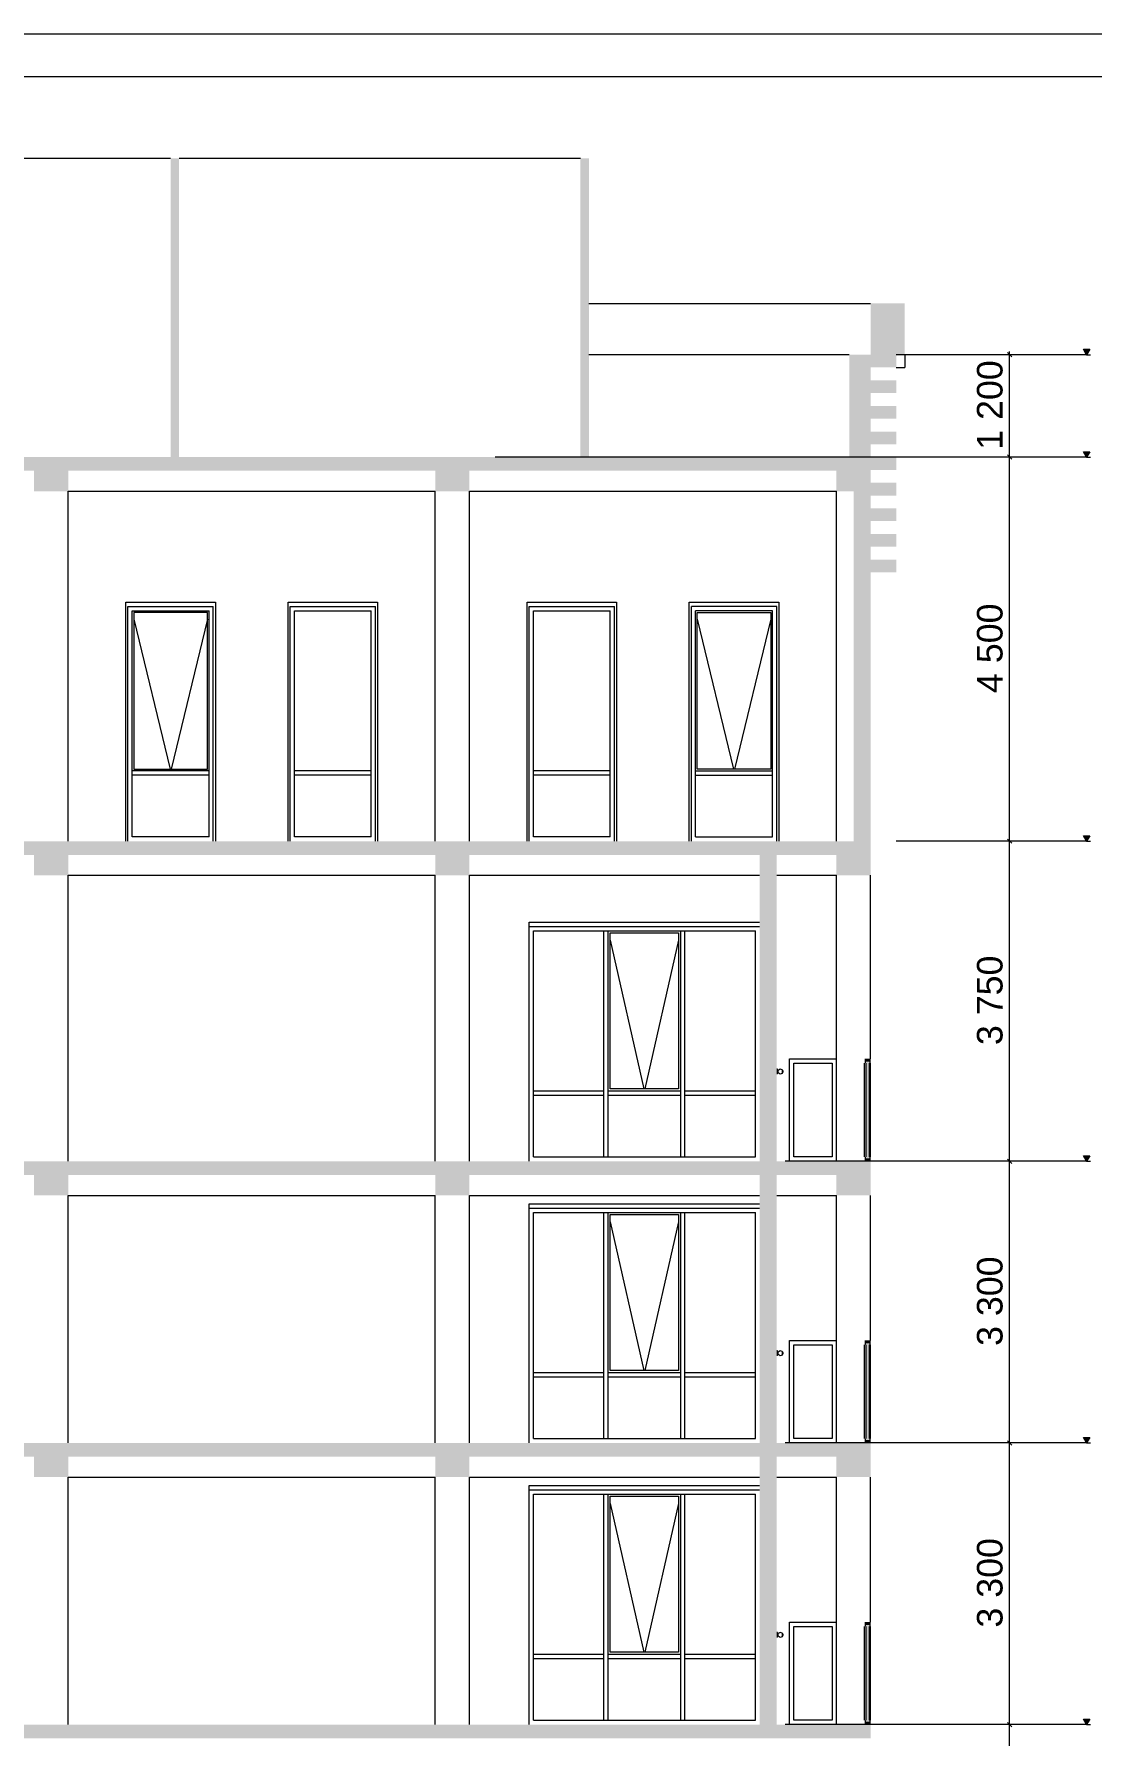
# Model space of a CAD drawing. Header units: millimetres. Extents: x 1499747 to 4230374, y -28481 to 441852.
# Drawn here: x 2466631 to 2479024, y 11785 to 31725 of the extents above; entities that cross this region are included whole.
import ezdxf
from ezdxf.xclip import XClip

# ---------------------------------------------------------------- set-up
doc = ezdxf.new("R2010")
doc.units = ezdxf.units.MM
doc.header["$MEASUREMENT"] = 0
doc.header["$XCLIPFRAME"] = 0
for name, color, linetype, lineweight in [('2 Разрез_24_0_Ном._пера__7_Ном._пера__7', 7, 'Continuous', 18), ('2 Разрез_24_Витражные окна_Ном._пера__1_Ном._пера__7', 7, 'Continuous', 18), ('2 Разрез_24_Витражные окна_Ном._пера__7', 7, 'Continuous', 18), ('2 Разрез_24_Витражные окна_Ном._пера__74_Ном._пера__255', 255, 'Continuous', 18), ('2 Разрез_24_Витражные окна_Ном._пера__92_Ном._пера__233', 233, 'Continuous', 18), ('2 Разрез_24_Конструктив - Балки_Ном._пера__10_Ном._пера__134', 134, 'Continuous', 18), ('2 Разрез_24_Конструктив - Балки_Ном._пера__7', 7, 'Continuous', 18), ('2 Разрез_24_Конструктив - Колонны_Ном._пера__8_Ном._пера__12', 12, 'Continuous', 18), ('2 Разрез_24_Конструктив - Навесные Стены_Ном._пера__1_Ном._пера__7', 7, 'Continuous', 18), ('2 Разрез_24_Конструктив - Перекрытия_Ном._пера__7', 7, 'Continuous', 18), ('2 Разрез_24_Конструктив - Стены Ненесущие Газоблок_Ном._пера__1_Ном._пера__7', 7, 'Continuous', 18), ('2 Разрез_24_Конструктив - Стены Ненесущие Газоблок_Ном._пера__7', 7, 'Continuous', 18), ('2 Разрез_24_Конструктив - Стены Ненесущие Газоблок_Ном._пера__87_Ном._пера__251', 251, 'Continuous', 18), ('2 Разрез_24_Окна Archicad_Ном._пера__87_Ном._пера__251', 251, 'Continuous', 18), ('2 Разрез_24_Парапет_Ном._пера__20_Ном._пера__1', 1, 'Continuous', 18), ('2 Разрез_24_Парапет_Ном._пера__7', 7, 'Continuous', 18), ('2 Разрез_24_Размер - ГКЛ перегородки_Ном._пера__1_Ном._пера__7', 7, 'Continuous', 18), ('2 Разрез_24_Размер - Общий_Ном._пера__1_Ном._пера__7', 7, 'Continuous', 18), ('2 Разрез_24_Ребра Навес_Ном._пера__1_Ном._пера__7', 7, 'Continuous', 18), ('2 Разрез_24_Ребра Навес_Ном._пера__7', 7, 'Continuous', 18)]:
    doc.layers.add(name, color=color, linetype=linetype, lineweight=lineweight)
doc.layers.add('Чертеж и Рисунок', color=7, linetype='Continuous')
doc.styles.add('СГЕНЕРИР_СТИЛЬ_2', font='arial.ttf')

# ---------------------------------------------------------------- blocks, each defined once
blk = doc.blocks.new('Чертеж_2_24', base_point=(1362000, 29700))
at = {"layer": '2 Разрез_24_Витражные окна_Ном._пера__7', "linetype": 'Continuous'}
for points in [[(1370173, 47358), (1370213, 47358), (1370213, 47343), (1370228, 47343), (1370228, 47393), (1370158, 47393), (1370158, 47343), (1370173, 47343)], [(1370174, 47358), (1370174, 46228), (1370212, 46228), (1370212, 47358)], [(1370173, 46228), (1370173, 46243), (1370158, 46243), (1370158, 46193), (1370228, 46193), (1370228, 46243), (1370213, 46243), (1370213, 46228)], [(1370173, 44058), (1370213, 44058), (1370213, 44043), (1370228, 44043), (1370228, 44093), (1370158, 44093), (1370158, 44043), (1370173, 44043)], [(1370174, 44058), (1370174, 42928), (1370212, 42928), (1370212, 44058)], [(1370173, 42928), (1370173, 42943), (1370158, 42943), (1370158, 42893), (1370228, 42893), (1370228, 42943), (1370213, 42943), (1370213, 42928)], [(1370173, 40758), (1370213, 40758), (1370213, 40743), (1370228, 40743), (1370228, 40793), (1370158, 40793), (1370158, 40743), (1370173, 40743)], [(1370174, 40758), (1370174, 39628), (1370212, 39628), (1370212, 40758)], [(1370173, 39628), (1370173, 39643), (1370158, 39643), (1370158, 39593), (1370228, 39593), (1370228, 39643), (1370213, 39643), (1370213, 39628)]]:
    blk.add_hatch(color=256, dxfattribs=at).paths.add_polyline_path(points)
at = {"layer": '2 Разрез_24_Конструктив - Балки_Ном._пера__7', "linetype": 'Continuous'}
for points in [[(1360428, 54043), (1360828, 54043), (1360828, 54283), (1360428, 54283)], [(1365128, 54283), (1365128, 54043), (1365528, 54043), (1365528, 54283)], [(1369828, 54283), (1369828, 54043), (1370228, 54043), (1370228, 54283)], [(1360828, 49543), (1360828, 49783), (1360428, 49783), (1360428, 49543)], [(1365128, 49783), (1365128, 49543), (1365528, 49543), (1365528, 49783)], [(1369828, 49783), (1369828, 49543), (1370228, 49543), (1370228, 49783)], [(1360828, 45793), (1360828, 46033), (1360428, 46033), (1360428, 45793)], [(1365128, 46033), (1365128, 45793), (1365528, 45793), (1365528, 46033)], [(1369828, 46033), (1369828, 45793), (1370228, 45793), (1370228, 46033)], [(1360828, 42493), (1360828, 42733), (1360428, 42733), (1360428, 42493)], [(1365128, 42733), (1365128, 42493), (1365528, 42493), (1365528, 42733)], [(1369828, 42733), (1369828, 42493), (1370228, 42493), (1370228, 42733)]]:
    blk.add_hatch(color=256, dxfattribs=at).paths.add_polyline_path(points)
at = {"layer": '2 Разрез_24_Конструктив - Перекрытия_Ном._пера__7', "linetype": 'Continuous'}
for points in [[(1354203, 54443), (1354203, 54283), (1370228, 54283), (1370228, 54443)], [(1352903, 49943), (1352903, 49783), (1370228, 49783), (1370228, 49943)], [(1354203, 46033), (1370228, 46033), (1370228, 46193), (1354203, 46193)], [(1354203, 42893), (1354203, 42733), (1370228, 42733), (1370228, 42893)], [(1354203, 39433), (1370228, 39433), (1370228, 39593), (1354203, 39593)]]:
    blk.add_hatch(color=256, dxfattribs=at).paths.add_polyline_path(points)
at = {"layer": '2 Разрез_24_Конструктив - Стены Ненесущие Газоблок_Ном._пера__7', "linetype": 'Continuous'}
for points in [[(1362028, 57943), (1362028, 54443), (1362128, 54443), (1362128, 57943)], [(1366828, 54443), (1366928, 54443), (1366928, 57943), (1366828, 57943)], [(1369978, 54443), (1370228, 54443), (1370228, 55643), (1369978, 55643)], [(1370028, 54043), (1370028, 49943), (1370228, 49943), (1370228, 54043)], [(1368928, 46193), (1369128, 46193), (1369128, 49783), (1368928, 49783)], [(1368928, 42893), (1369128, 42893), (1369128, 46033), (1368928, 46033)], [(1368928, 39593), (1369128, 39593), (1369128, 42733), (1368928, 42733)]]:
    blk.add_hatch(color=256, dxfattribs=at).paths.add_polyline_path(points)
at = {"layer": '2 Разрез_24_Парапет_Ном._пера__7', "linetype": 'Continuous'}
blk.add_hatch(color=256, dxfattribs=at).paths.add_polyline_path([(1370228, 56243), (1370228, 55643), (1370528, 55643), (1370528, 55643), (1370628, 55643), (1370628, 56243)])
at = {"layer": '2 Разрез_24_Размер - ГКЛ перегородки_Ном._пера__1_Ном._пера__7', "linetype": 'Continuous'}
for points in [[(1372759, 55643), (1372795, 55706), (1372723, 55706)], [(1372759, 54443), (1372795, 54506), (1372723, 54506)], [(1372759, 49943), (1372795, 50006), (1372723, 50006)], [(1372759, 46193), (1372795, 46256), (1372723, 46256)], [(1372759, 42893), (1372795, 42956), (1372723, 42956)], [(1372759, 39593), (1372795, 39656), (1372723, 39656)]]:
    blk.add_hatch(color=256, dxfattribs=at).paths.add_polyline_path(points)
at = {"layer": '2 Разрез_24_Ребра Навес_Ном._пера__7', "linetype": 'Continuous'}
for points in [[(1370228, 55643), (1370228, 55493), (1370528, 55493), (1370528, 55643)], [(1370528, 55343), (1370228, 55343), (1370228, 55193), (1370528, 55193)], [(1370528, 55043), (1370228, 55043), (1370228, 54893), (1370528, 54893)], [(1370528, 54743), (1370228, 54743), (1370228, 54593), (1370528, 54593)], [(1370228, 54443), (1370228, 54293), (1370528, 54293), (1370528, 54443)], [(1370228, 54143), (1370228, 53993), (1370528, 53993), (1370528, 54143)], [(1370228, 53843), (1370228, 53693), (1370528, 53693), (1370528, 53843)], [(1370228, 53543), (1370228, 53393), (1370528, 53393), (1370528, 53543)], [(1370228, 53243), (1370228, 53093), (1370528, 53093), (1370528, 53243)]]:
    blk.add_hatch(color=256, dxfattribs=at).paths.add_polyline_path(points)
at = {"layer": '2 Разрез_24_0_Ном._пера__7_Ном._пера__7', "linetype": 'Continuous', "flags": 128}
blk.add_lwpolyline([(1404000, 59400), (1320000, 59400)], dxfattribs=at)
blk.add_lwpolyline([(1322000, 58900), (1322000, 500), (1403500, 500), (1403500, 58900)], close=True, dxfattribs=at)
at = {"layer": '2 Разрез_24_Витражные окна_Ном._пера__1_Ном._пера__7', "linetype": 'Continuous'}
for p, q in [((1361528, 52693), (1362028, 52693)), ((1361528, 52343), (1361528, 52693)), ((1361578, 52643), (1362028, 52643)), ((1361578, 52343), (1361578, 52643)), ((1362028, 52693), (1362528, 52693)), ((1362028, 52643), (1362478, 52643)), ((1362478, 52343), (1362478, 52643)), ((1362528, 52343), (1362528, 52693)), ((1363428, 52693), (1363928, 52693)), ((1363428, 52343), (1363428, 52693)), ((1363478, 52643), (1363928, 52643)), ((1363478, 52343), (1363478, 52643)), ((1363928, 52693), (1364428, 52693)), ((1363928, 52643), (1364378, 52643)), ((1364378, 52343), (1364378, 52643)), ((1364428, 52343), (1364428, 52693)), ((1364428, 52343), (1364428, 52693)), ((1366228, 52693), (1366728, 52693)), ((1366228, 52343), (1366228, 52693)), ((1366278, 52643), (1366728, 52643)), ((1366278, 52343), (1366278, 52643)), ((1366728, 52693), (1367228, 52693)), ((1366728, 52643), (1367178, 52643)), ((1367178, 52343), (1367178, 52643)), ((1367228, 52343), (1367228, 52693)), ((1367228, 52343), (1367228, 52693)), ((1368128, 52343), (1368128, 52693)), ((1368128, 52343), (1368128, 52693)), ((1368628, 52693), (1368128, 52693)), ((1368178, 52343), (1368178, 52643)), ((1368628, 52643), (1368178, 52643)), ((1369128, 52693), (1368628, 52693)), ((1369078, 52643), (1368628, 52643)), ((1369078, 52343), (1369078, 52643)), ((1369128, 52343), (1369128, 52693)), ((1361598, 52623), (1361598, 50788)), ((1362458, 52623), (1361598, 52623)), ((1362458, 50788), (1362458, 52623)), ((1368198, 50788), (1368198, 52623)), ((1368198, 52623), (1369058, 52623)), ((1369058, 52623), (1369058, 50788)), ((1361528, 50943), (1361528, 52343)), ((1361578, 50943), (1361578, 52343)), ((1362478, 50943), (1362478, 52343)), ((1362528, 50943), (1362528, 52343)), ((1363428, 50943), (1363428, 52343)), ((1363478, 50943), (1363478, 52343)), ((1364378, 50943), (1364378, 52343)), ((1364428, 50943), (1364428, 52343)), ((1364428, 50943), (1364428, 52343)), ((1366228, 50943), (1366228, 52343)), ((1366278, 50943), (1366278, 52343)), ((1367178, 50943), (1367178, 52343)), ((1367228, 50943), (1367228, 52343)), ((1367228, 50943), (1367228, 52343)), ((1368128, 50943), (1368128, 52343)), ((1368128, 50943), (1368128, 52343)), ((1368178, 50943), (1368178, 52343)), ((1369078, 50943), (1369078, 52343)), ((1369128, 50943), (1369128, 52343)), ((1361528, 50743), (1361528, 50943)), ((1361578, 50768), (1361578, 50943)), ((1362478, 50768), (1362478, 50943)), ((1362528, 50743), (1362528, 50943)), ((1363428, 50743), (1363428, 50943)), ((1363478, 50743), (1363478, 50943)), ((1364378, 50768), (1364378, 50943)), ((1364428, 50743), (1364428, 50943)), ((1364428, 50743), (1364428, 50943)), ((1366228, 50743), (1366228, 50943)), ((1366278, 50743), (1366278, 50943)), ((1367178, 50768), (1367178, 50943)), ((1367228, 50743), (1367228, 50943)), ((1367228, 50743), (1367228, 50943)), ((1368128, 50743), (1368128, 50943)), ((1368128, 50743), (1368128, 50943)), ((1368178, 50768), (1368178, 50943)), ((1369078, 50743), (1369078, 50943)), ((1369128, 50743), (1369128, 50943)), ((1361528, 49943), (1361528, 50743)), ((1362028, 50768), (1361578, 50768)), ((1361578, 50743), (1361578, 50768)), ((1361578, 50718), (1361578, 50743)), ((1362028, 50718), (1361578, 50718)), ((1361578, 49993), (1361578, 50718)), ((1361598, 50788), (1362458, 50788)), ((1362478, 50768), (1362028, 50768)), ((1362478, 50718), (1362028, 50718)), ((1362478, 50743), (1362478, 50768)), ((1362478, 50718), (1362478, 50743)), ((1362478, 49993), (1362478, 50718)), ((1362528, 49943), (1362528, 50743)), ((1363428, 49943), (1363428, 50743)), ((1363928, 50768), (1363478, 50768)), ((1363478, 49993), (1363478, 50743)), ((1363928, 50718), (1363478, 50718)), ((1364378, 50768), (1363928, 50768)), ((1364378, 50718), (1363928, 50718)), ((1364378, 50743), (1364378, 50768)), ((1364378, 50718), (1364378, 50743)), ((1364378, 49993), (1364378, 50718)), ((1364428, 49943), (1364428, 50743)), ((1364428, 49943), (1364428, 50743)), ((1366228, 49943), (1366228, 50743)), ((1366728, 50768), (1366278, 50768)), ((1366278, 49993), (1366278, 50743)), ((1366728, 50718), (1366278, 50718)), ((1367178, 50768), (1366728, 50768)), ((1367178, 50718), (1366728, 50718)), ((1367178, 50743), (1367178, 50768)), ((1367178, 50718), (1367178, 50743)), ((1367178, 49993), (1367178, 50718)), ((1367228, 49943), (1367228, 50743)), ((1367228, 49943), (1367228, 50743)), ((1368128, 49943), (1368128, 50743)), ((1368128, 49943), (1368128, 50743)), ((1368178, 50768), (1368628, 50768)), ((1368178, 50743), (1368178, 50768)), ((1368178, 50718), (1368178, 50743)), ((1368178, 50718), (1368628, 50718)), ((1368178, 49993), (1368178, 50718)), ((1369058, 50788), (1368198, 50788)), ((1368628, 50768), (1369078, 50768)), ((1368628, 50718), (1369078, 50718)), ((1369078, 49993), (1369078, 50743)), ((1369128, 49943), (1369128, 50743)), ((1362028, 49993), (1361578, 49993)), ((1362478, 49993), (1362028, 49993)), ((1363928, 49993), (1363478, 49993)), ((1364378, 49993), (1363928, 49993)), ((1366728, 49993), (1366278, 49993)), ((1367178, 49993), (1366728, 49993)), ((1368178, 49993), (1368628, 49993)), ((1368628, 49993), (1369078, 49993)), ((1366228, 48943), (1367128, 48943)), ((1366278, 48893), (1367128, 48893)), ((1366278, 47018), (1366278, 48893)), ((1367103, 47018), (1367103, 48893)), ((1367128, 48943), (1368028, 48943)), ((1367128, 48893), (1368028, 48893)), ((1367153, 47018), (1367153, 48893)), ((1367178, 47043), (1367178, 48868)), ((1367178, 48868), (1367978, 48868)), ((1367978, 48868), (1367978, 47043)), ((1368003, 47018), (1368003, 48893)), ((1368028, 48943), (1368928, 48943)), ((1368028, 48893), (1368878, 48893)), ((1368053, 47018), (1368053, 48893)), ((1368878, 47018), (1368878, 48893)), ((1369278, 47393), (1369778, 47393)), ((1369278, 46343), (1369278, 47393)), ((1369328, 47343), (1369778, 47343)), ((1369328, 46343), (1369328, 47343)), ((1369778, 47393), (1369828, 47393)), ((1369778, 47343), (1369778, 46343)), ((1370158, 46243), (1370158, 47343)), ((1370173, 47343), (1370174, 47343)), ((1370173, 47343), (1370173, 46243)), ((1370212, 47343), (1370213, 47343)), ((1370213, 47343), (1370213, 46243)), ((1370228, 46243), (1370228, 47343)), ((1366278, 46993), (1366278, 47018)), ((1366278, 47018), (1367103, 47018)), ((1366278, 46968), (1366278, 46993)), ((1366278, 46243), (1366278, 46968)), ((1366278, 46968), (1367103, 46968)), ((1367103, 46993), (1367103, 47018)), ((1367103, 46968), (1367103, 46993)), ((1367103, 46243), (1367103, 46968)), ((1367153, 47018), (1368003, 47018)), ((1367153, 46993), (1367153, 47018)), ((1367153, 46968), (1367153, 46993)), ((1367153, 46243), (1367153, 46968)), ((1367153, 46968), (1368003, 46968)), ((1367978, 47043), (1367178, 47043)), ((1368003, 46993), (1368003, 47018)), ((1368003, 46968), (1368003, 46993)), ((1368003, 46243), (1368003, 46968)), ((1368053, 47018), (1368878, 47018)), ((1368053, 46993), (1368053, 47018)), ((1368053, 46968), (1368053, 46993)), ((1368053, 46243), (1368053, 46968)), ((1368053, 46968), (1368878, 46968)), ((1368878, 46993), (1368878, 47018)), ((1368878, 46968), (1368878, 46993)), ((1368878, 46243), (1368878, 46968)), ((1369278, 46193), (1369278, 46343)), ((1369328, 46243), (1369328, 46343)), ((1369778, 46343), (1369778, 46243)), ((1366278, 46243), (1367103, 46243)), ((1367103, 46243), (1367128, 46243)), ((1367128, 46243), (1367153, 46243)), ((1367153, 46243), (1368003, 46243)), ((1368003, 46243), (1368028, 46243)), ((1368028, 46243), (1368053, 46243)), ((1368053, 46243), (1368878, 46243)), ((1369778, 46243), (1369328, 46243)), ((1370174, 46243), (1370173, 46243)), ((1370213, 46243), (1370212, 46243)), ((1366228, 45643), (1367128, 45643)), ((1366278, 45593), (1367128, 45593)), ((1366278, 43718), (1366278, 45593)), ((1367103, 43718), (1367103, 45593)), ((1367128, 45643), (1368028, 45643)), ((1367128, 45593), (1368028, 45593)), ((1367153, 43718), (1367153, 45593)), ((1367178, 43743), (1367178, 45568)), ((1367178, 45568), (1367978, 45568)), ((1367978, 45568), (1367978, 43743)), ((1368003, 43718), (1368003, 45593)), ((1368028, 45643), (1368928, 45643)), ((1368028, 45593), (1368878, 45593)), ((1368053, 43718), (1368053, 45593)), ((1368878, 43718), (1368878, 45593)), ((1369278, 44093), (1369778, 44093)), ((1369278, 43043), (1369278, 44093)), ((1369778, 44093), (1369828, 44093)), ((1369328, 44043), (1369778, 44043)), ((1369328, 43043), (1369328, 44043)), ((1369778, 44043), (1369778, 43043)), ((1370158, 42943), (1370158, 44043)), ((1370173, 44043), (1370174, 44043)), ((1370173, 44043), (1370173, 42943)), ((1370212, 44043), (1370213, 44043)), ((1370213, 44043), (1370213, 42943)), ((1370228, 42943), (1370228, 44043)), ((1366278, 43693), (1366278, 43718)), ((1366278, 43718), (1367103, 43718)), ((1366278, 43668), (1366278, 43693)), ((1367103, 43693), (1367103, 43718)), ((1367103, 43668), (1367103, 43693)), ((1367153, 43718), (1368003, 43718)), ((1367153, 43693), (1367153, 43718)), ((1367153, 43668), (1367153, 43693)), ((1367978, 43743), (1367178, 43743)), ((1368003, 43693), (1368003, 43718)), ((1368003, 43668), (1368003, 43693)), ((1368053, 43718), (1368878, 43718)), ((1368053, 43693), (1368053, 43718)), ((1368053, 43668), (1368053, 43693)), ((1368878, 43693), (1368878, 43718)), ((1368878, 43668), (1368878, 43693)), ((1366278, 42943), (1366278, 43668)), ((1366278, 43668), (1367103, 43668)), ((1367103, 42943), (1367103, 43668)), ((1367153, 42943), (1367153, 43668)), ((1367153, 43668), (1368003, 43668)), ((1368003, 42943), (1368003, 43668)), ((1368053, 42943), (1368053, 43668)), ((1368053, 43668), (1368878, 43668)), ((1368878, 42943), (1368878, 43668)), ((1366278, 42943), (1367103, 42943)), ((1367103, 42943), (1367128, 42943)), ((1367128, 42943), (1367153, 42943)), ((1367153, 42943), (1368003, 42943)), ((1368003, 42943), (1368028, 42943)), ((1368028, 42943), (1368053, 42943)), ((1368053, 42943), (1368878, 42943)), ((1369278, 42893), (1369278, 43043)), ((1369328, 42943), (1369328, 43043)), ((1369778, 42943), (1369328, 42943)), ((1369778, 43043), (1369778, 42943)), ((1370174, 42943), (1370173, 42943)), ((1370213, 42943), (1370212, 42943)), ((1366228, 42343), (1367128, 42343)), ((1366278, 42293), (1367128, 42293)), ((1366278, 40418), (1366278, 42293)), ((1367103, 40418), (1367103, 42293)), ((1367128, 42343), (1368028, 42343)), ((1367128, 42293), (1368028, 42293)), ((1367153, 40418), (1367153, 42293)), ((1368003, 40418), (1368003, 42293)), ((1368028, 42343), (1368928, 42343)), ((1368028, 42293), (1368878, 42293)), ((1368053, 40418), (1368053, 42293)), ((1368878, 40418), (1368878, 42293)), ((1367178, 40443), (1367178, 42268)), ((1367178, 42268), (1367978, 42268)), ((1367978, 42268), (1367978, 40443)), ((1369278, 40793), (1369778, 40793)), ((1369278, 39743), (1369278, 40793)), ((1369328, 40743), (1369778, 40743)), ((1369328, 39743), (1369328, 40743)), ((1369778, 40793), (1369828, 40793)), ((1369778, 40743), (1369778, 39743)), ((1370158, 39643), (1370158, 40743)), ((1370173, 40743), (1370174, 40743)), ((1370173, 40743), (1370173, 39643)), ((1370212, 40743), (1370213, 40743)), ((1370213, 40743), (1370213, 39643)), ((1370228, 39643), (1370228, 40743)), ((1366278, 40393), (1366278, 40418)), ((1366278, 40418), (1367103, 40418)), ((1366278, 40368), (1366278, 40393)), ((1366278, 39643), (1366278, 40368)), ((1366278, 40368), (1367103, 40368)), ((1367103, 40393), (1367103, 40418)), ((1367103, 40368), (1367103, 40393)), ((1367103, 39643), (1367103, 40368)), ((1367153, 40418), (1368003, 40418)), ((1367153, 40393), (1367153, 40418)), ((1367153, 40368), (1367153, 40393)), ((1367153, 39643), (1367153, 40368)), ((1367153, 40368), (1368003, 40368)), ((1367978, 40443), (1367178, 40443)), ((1368003, 40393), (1368003, 40418)), ((1368003, 40368), (1368003, 40393)), ((1368003, 39643), (1368003, 40368)), ((1368053, 40418), (1368878, 40418)), ((1368053, 40393), (1368053, 40418)), ((1368053, 40368), (1368053, 40393)), ((1368053, 39643), (1368053, 40368)), ((1368053, 40368), (1368878, 40368)), ((1368878, 40393), (1368878, 40418)), ((1368878, 40368), (1368878, 40393)), ((1368878, 39643), (1368878, 40368)), ((1369278, 39593), (1369278, 39743)), ((1369328, 39643), (1369328, 39743)), ((1369778, 39743), (1369778, 39643)), ((1366278, 39643), (1367103, 39643)), ((1367103, 39643), (1367128, 39643)), ((1367128, 39643), (1367153, 39643)), ((1367153, 39643), (1368003, 39643)), ((1368003, 39643), (1368028, 39643)), ((1368028, 39643), (1368053, 39643)), ((1368053, 39643), (1368878, 39643)), ((1369778, 39643), (1369328, 39643)), ((1370174, 39643), (1370173, 39643)), ((1370213, 39643), (1370212, 39643))]:
    blk.add_line(p, q, dxfattribs=at)
at = {"layer": '2 Разрез_24_Витражные окна_Ном._пера__74_Ном._пера__255', "linetype": 'Continuous'}
for p, q in [((1367178, 48783), (1367572, 47043)), ((1367978, 48783), (1367584, 47043)), ((1367178, 45483), (1367572, 43743)), ((1367978, 45483), (1367584, 43743)), ((1367178, 42183), (1367572, 40443)), ((1367978, 42183), (1367584, 40443))]:
    blk.add_line(p, q, dxfattribs=at)
at = {"layer": '2 Разрез_24_Витражные окна_Ном._пера__92_Ном._пера__233', "linetype": 'Continuous'}
for p, q in [((1361598, 52545), (1362022, 50788)), ((1362458, 52545), (1362034, 50788)), ((1368198, 52545), (1368622, 50788)), ((1369058, 52545), (1368634, 50788))]:
    blk.add_line(p, q, dxfattribs=at)
at = {"layer": '2 Разрез_24_Конструктив - Балки_Ном._пера__10_Ном._пера__134', "linetype": 'Continuous'}
for p, q in [((1360828, 54043), (1365128, 54043)), ((1365528, 54043), (1369828, 54043)), ((1360828, 49543), (1365128, 49543)), ((1365528, 49543), (1368928, 49543)), ((1369128, 49543), (1369828, 49543)), ((1360828, 45793), (1365128, 45793)), ((1365528, 45793), (1368928, 45793)), ((1369128, 45793), (1369828, 45793)), ((1360828, 42493), (1365128, 42493)), ((1365528, 42493), (1368928, 42493)), ((1369128, 42493), (1369828, 42493))]:
    blk.add_line(p, q, dxfattribs=at)
at = {"layer": '2 Разрез_24_Конструктив - Колонны_Ном._пера__8_Ном._пера__12', "linetype": 'Continuous'}
for p, q in [((1360828, 49943), (1360828, 54043)), ((1365128, 49943), (1365128, 54043)), ((1365528, 49943), (1365528, 54043)), ((1369828, 49943), (1369828, 54043)), ((1360828, 46193), (1360828, 49543)), ((1365128, 46193), (1365128, 49543)), ((1365528, 46193), (1365528, 49543)), ((1369828, 46193), (1369828, 49543)), ((1370228, 47393), (1370228, 49543)), ((1360828, 42893), (1360828, 45793)), ((1365128, 42893), (1365128, 45793)), ((1365528, 42893), (1365528, 45793)), ((1369828, 42893), (1369828, 45793)), ((1370228, 44093), (1370228, 45793)), ((1360828, 39593), (1360828, 42493)), ((1365128, 39593), (1365128, 42493)), ((1365528, 39593), (1365528, 42493)), ((1369828, 39593), (1369828, 42493)), ((1370228, 40793), (1370228, 42493))]:
    blk.add_line(p, q, dxfattribs=at)
at = {"layer": '2 Разрез_24_Конструктив - Навесные Стены_Ном._пера__1_Ном._пера__7', "linetype": 'Continuous'}
for p, q in [((1369138, 47270), (1369128, 47270)), ((1369138, 47263), (1369138, 47270)), ((1369138, 47243), (1369138, 47263)), ((1369168, 47273), (1369146, 47258)), ((1369193, 47265), (1369168, 47273)), ((1369195, 47260), (1369193, 47265)), ((1369195, 47255), (1369195, 47260)), ((1369138, 47216), (1369128, 47216)), ((1369146, 47258), (1369138, 47258)), ((1369138, 47224), (1369138, 47243)), ((1369146, 47228), (1369138, 47228)), ((1369138, 47216), (1369138, 47224)), ((1369146, 47254), (1369146, 47258)), ((1369146, 47243), (1369146, 47254)), ((1369146, 47233), (1369146, 47243)), ((1369146, 47228), (1369146, 47233)), ((1369168, 47214), (1369146, 47228)), ((1369193, 47222), (1369168, 47214)), ((1369195, 47227), (1369193, 47222)), ((1369195, 47243), (1369195, 47255)), ((1369202, 47251), (1369195, 47253)), ((1369195, 47232), (1369195, 47243)), ((1369195, 47234), (1369202, 47236)), ((1369195, 47227), (1369195, 47232)), ((1369205, 47243), (1369202, 47251)), ((1369202, 47236), (1369205, 47243)), ((1369138, 43970), (1369128, 43970)), ((1369138, 43916), (1369128, 43916)), ((1369138, 43963), (1369138, 43970)), ((1369138, 43943), (1369138, 43963)), ((1369146, 43958), (1369138, 43958)), ((1369138, 43924), (1369138, 43943)), ((1369146, 43928), (1369138, 43928)), ((1369138, 43916), (1369138, 43924)), ((1369168, 43973), (1369146, 43958)), ((1369146, 43954), (1369146, 43958)), ((1369146, 43943), (1369146, 43954)), ((1369146, 43933), (1369146, 43943)), ((1369146, 43928), (1369146, 43933)), ((1369168, 43914), (1369146, 43928)), ((1369193, 43965), (1369168, 43973)), ((1369193, 43922), (1369168, 43914)), ((1369195, 43960), (1369193, 43965)), ((1369195, 43927), (1369193, 43922)), ((1369195, 43955), (1369195, 43960)), ((1369195, 43943), (1369195, 43955)), ((1369202, 43951), (1369195, 43953)), ((1369195, 43932), (1369195, 43943)), ((1369195, 43934), (1369202, 43936)), ((1369195, 43927), (1369195, 43932)), ((1369205, 43943), (1369202, 43951)), ((1369202, 43936), (1369205, 43943)), ((1369138, 40670), (1369128, 40670)), ((1369138, 40616), (1369128, 40616)), ((1369138, 40663), (1369138, 40670)), ((1369138, 40643), (1369138, 40663)), ((1369146, 40658), (1369138, 40658)), ((1369138, 40624), (1369138, 40643)), ((1369146, 40628), (1369138, 40628)), ((1369138, 40616), (1369138, 40624)), ((1369168, 40673), (1369146, 40658)), ((1369146, 40654), (1369146, 40658)), ((1369146, 40643), (1369146, 40654)), ((1369146, 40633), (1369146, 40643)), ((1369146, 40628), (1369146, 40633)), ((1369168, 40614), (1369146, 40628)), ((1369193, 40665), (1369168, 40673)), ((1369193, 40622), (1369168, 40614)), ((1369195, 40660), (1369193, 40665)), ((1369195, 40627), (1369193, 40622)), ((1369195, 40655), (1369195, 40660)), ((1369195, 40643), (1369195, 40655)), ((1369202, 40651), (1369195, 40653)), ((1369195, 40632), (1369195, 40643)), ((1369195, 40634), (1369202, 40636)), ((1369195, 40627), (1369195, 40632)), ((1369205, 40643), (1369202, 40651)), ((1369202, 40636), (1369205, 40643))]:
    blk.add_line(p, q, dxfattribs=at)
at = {"layer": '2 Разрез_24_Конструктив - Стены Ненесущие Газоблок_Ном._пера__1_Ном._пера__7', "linetype": 'Continuous'}
for p, q in [((1362028, 57943), (1354613, 57943)), ((1366828, 57943), (1362128, 57943))]:
    blk.add_line(p, q, dxfattribs=at)
at = {"layer": '2 Разрез_24_Конструктив - Стены Ненесущие Газоблок_Ном._пера__87_Ном._пера__251', "linetype": 'Continuous'}
blk.add_line((1369978, 55643), (1366928, 55643), dxfattribs=at)
at = {"layer": '2 Разрез_24_Окна Archicad_Ном._пера__87_Ном._пера__251', "linetype": 'Continuous'}
for p, q in [((1361503, 52743), (1362553, 52743)), ((1361503, 49943), (1361503, 52743)), ((1362553, 52743), (1362553, 49943)), ((1363403, 52743), (1364453, 52743)), ((1363403, 49943), (1363403, 52743)), ((1364453, 52743), (1364453, 49943)), ((1366203, 52743), (1367253, 52743)), ((1366203, 49943), (1366203, 52743)), ((1367253, 52743), (1367253, 49943)), ((1368103, 52743), (1369153, 52743)), ((1368103, 49943), (1368103, 52743)), ((1369153, 52743), (1369153, 49943)), ((1366228, 48993), (1368928, 48993)), ((1366228, 46193), (1366228, 48993)), ((1366228, 45693), (1368928, 45693)), ((1366228, 42893), (1366228, 45693)), ((1366228, 42393), (1368928, 42393)), ((1366228, 39593), (1366228, 42393))]:
    blk.add_line(p, q, dxfattribs=at)
at = {"layer": '2 Разрез_24_Парапет_Ном._пера__20_Ном._пера__1', "linetype": 'Continuous'}
blk.add_line((1366928, 56243), (1370228, 56243), dxfattribs=at)
at = {"layer": '2 Разрез_24_Размер - ГКЛ перегородки_Ном._пера__1_Ном._пера__7', "linetype": 'Continuous'}
for p, q in [((1372759, 55643), (1370528, 55643)), ((1372759, 55643), (1372723, 55706)), ((1372723, 55706), (1372795, 55706)), ((1372795, 55706), (1372759, 55643)), ((1372759, 55643), (1372806, 55643)), ((1372759, 54443), (1365828, 54443)), ((1372759, 54443), (1372723, 54506)), ((1372723, 54506), (1372795, 54506)), ((1372795, 54506), (1372759, 54443)), ((1372759, 54443), (1372806, 54443)), ((1372759, 49943), (1370528, 49943)), ((1372759, 49943), (1372723, 50006)), ((1372723, 50006), (1372795, 50006)), ((1372795, 50006), (1372759, 49943)), ((1372759, 49943), (1372806, 49943)), ((1372759, 46193), (1369228, 46193)), ((1372759, 46193), (1372723, 46256)), ((1372723, 46256), (1372795, 46256)), ((1372795, 46256), (1372759, 46193)), ((1372759, 46193), (1372806, 46193)), ((1372759, 42893), (1369228, 42893)), ((1372759, 42893), (1372723, 42956)), ((1372723, 42956), (1372795, 42956)), ((1372795, 42956), (1372759, 42893)), ((1372759, 42893), (1372806, 42893)), ((1372759, 39593), (1369228, 39593)), ((1372759, 39593), (1372723, 39656)), ((1372723, 39656), (1372795, 39656)), ((1372795, 39656), (1372759, 39593)), ((1372759, 39593), (1372806, 39593))]:
    blk.add_line(p, q, dxfattribs=at)
at = {"layer": '2 Разрез_24_Размер - Общий_Ном._пера__1_Ном._пера__7', "linetype": 'Continuous'}
for p, q in [((1371903, 55643), (1370528, 55643)), ((1371881, 55618), (1371831, 55668)), ((1371856, 55643), (1371856, 55681)), ((1371856, 54443), (1371856, 55643)), ((1371903, 54443), (1370528, 54443)), ((1371903, 54443), (1370528, 54443)), ((1371831, 54468), (1371881, 54418)), ((1371831, 54468), (1371881, 54418)), ((1371856, 49943), (1371856, 54443)), ((1371903, 49943), (1370528, 49943)), ((1371903, 49943), (1370528, 49943)), ((1371831, 49968), (1371881, 49918)), ((1371831, 49968), (1371881, 49918)), ((1371856, 46193), (1371856, 49943)), ((1371903, 46193), (1370528, 46193)), ((1371903, 46193), (1370528, 46193)), ((1371831, 46218), (1371881, 46168)), ((1371831, 46218), (1371881, 46168)), ((1371856, 42893), (1371856, 46193)), ((1371903, 42893), (1370528, 42893)), ((1371903, 42893), (1370528, 42893)), ((1371831, 42918), (1371881, 42868)), ((1371831, 42918), (1371881, 42868)), ((1371856, 39593), (1371856, 42893)), ((1371903, 39593), (1370528, 39593)), ((1371903, 39593), (1370528, 39593)), ((1371831, 39618), (1371881, 39568)), ((1371831, 39618), (1371881, 39568)), ((1371856, 36293), (1371856, 39593))]:
    blk.add_line(p, q, dxfattribs=at)
at = {"layer": '2 Разрез_24_Ребра Навес_Ном._пера__1_Ном._пера__7', "linetype": 'Continuous'}
for p in [(1370628, 55643), (1370528, 55493)]:
    blk.add_line(p, (1370628, 55493), dxfattribs=at)
at = {"layer": '2 Разрез_24_Размер - Общий_Ном._пера__1_Ном._пера__7', "linetype": 'Continuous', "char_height": 300, "attachment_point": 7, "rotation": 90, "style": 'СГЕНЕРИР_СТИЛЬ_2'}
for s, insert in [('\\A1;{\\pql;\\fArial|b0|i0|c204|p0;\\W1.000000;1\xa0200}', (1371778, 54529)), ('\\A1;{\\pql;\\fArial|b0|i0|c204|p0;\\W1.000000;4\xa0500}', (1371778, 51679)), ('\\A1;{\\pql;\\fArial|b0|i0|c204|p0;\\W1.000000;3\xa0750}', (1371778, 47554)), ('\\A1;{\\pql;\\fArial|b0|i0|c204|p0;\\W1.000000;3\xa0300}', (1371778, 44029)), ('\\A1;{\\pql;\\fArial|b0|i0|c204|p0;\\W1.000000;3\xa0300}', (1371778, 40729))]:
    blk.add_mtext(s, dxfattribs=dict(at, insert=insert))

msp = doc.modelspace()

# ---------------------------------------------------------------- block references
at = {"layer": 'Чертеж и Рисунок', "linetype": 'Continuous'}
ref = msp.add_blockref('Чертеж_2_24', (2468202.85824, 2025.38887), dxfattribs=at)
XClip(ref).set_block_clipping_path([(1320000, 0), (1404000, 59400.0000000006)])

doc.saveas('drawing.dxf')
